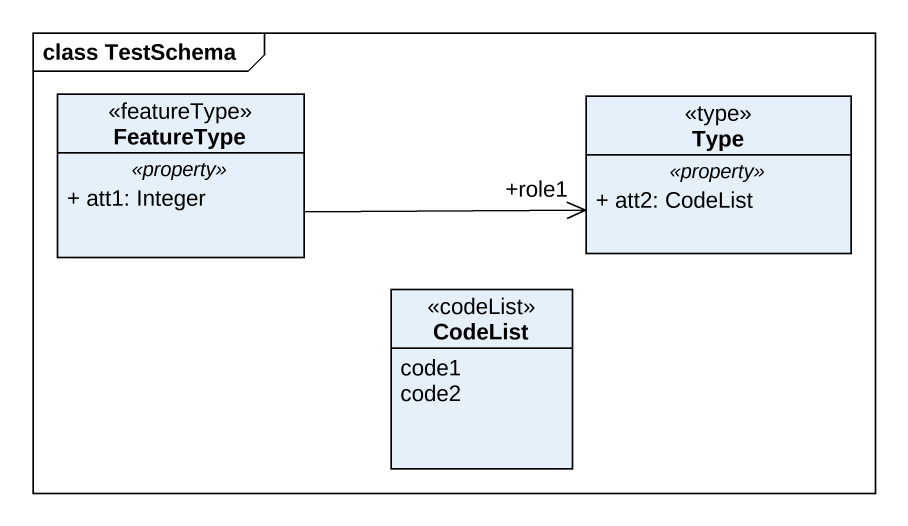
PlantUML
@startuml
mainframe class TestSchema
hide circle
hide empty members
skinparam classAttributeIconSize 0
class FeatureType <<featureType>> {
  .. <<property>> ..
  + att1: Integer
}
class Type <<type>> {
  .. <<property>> ..
  + att2: CodeList
}
class CodeList <<codeList>> {
  code1
  code2
}
FeatureType -right-> "+role1" Type
@enduml
